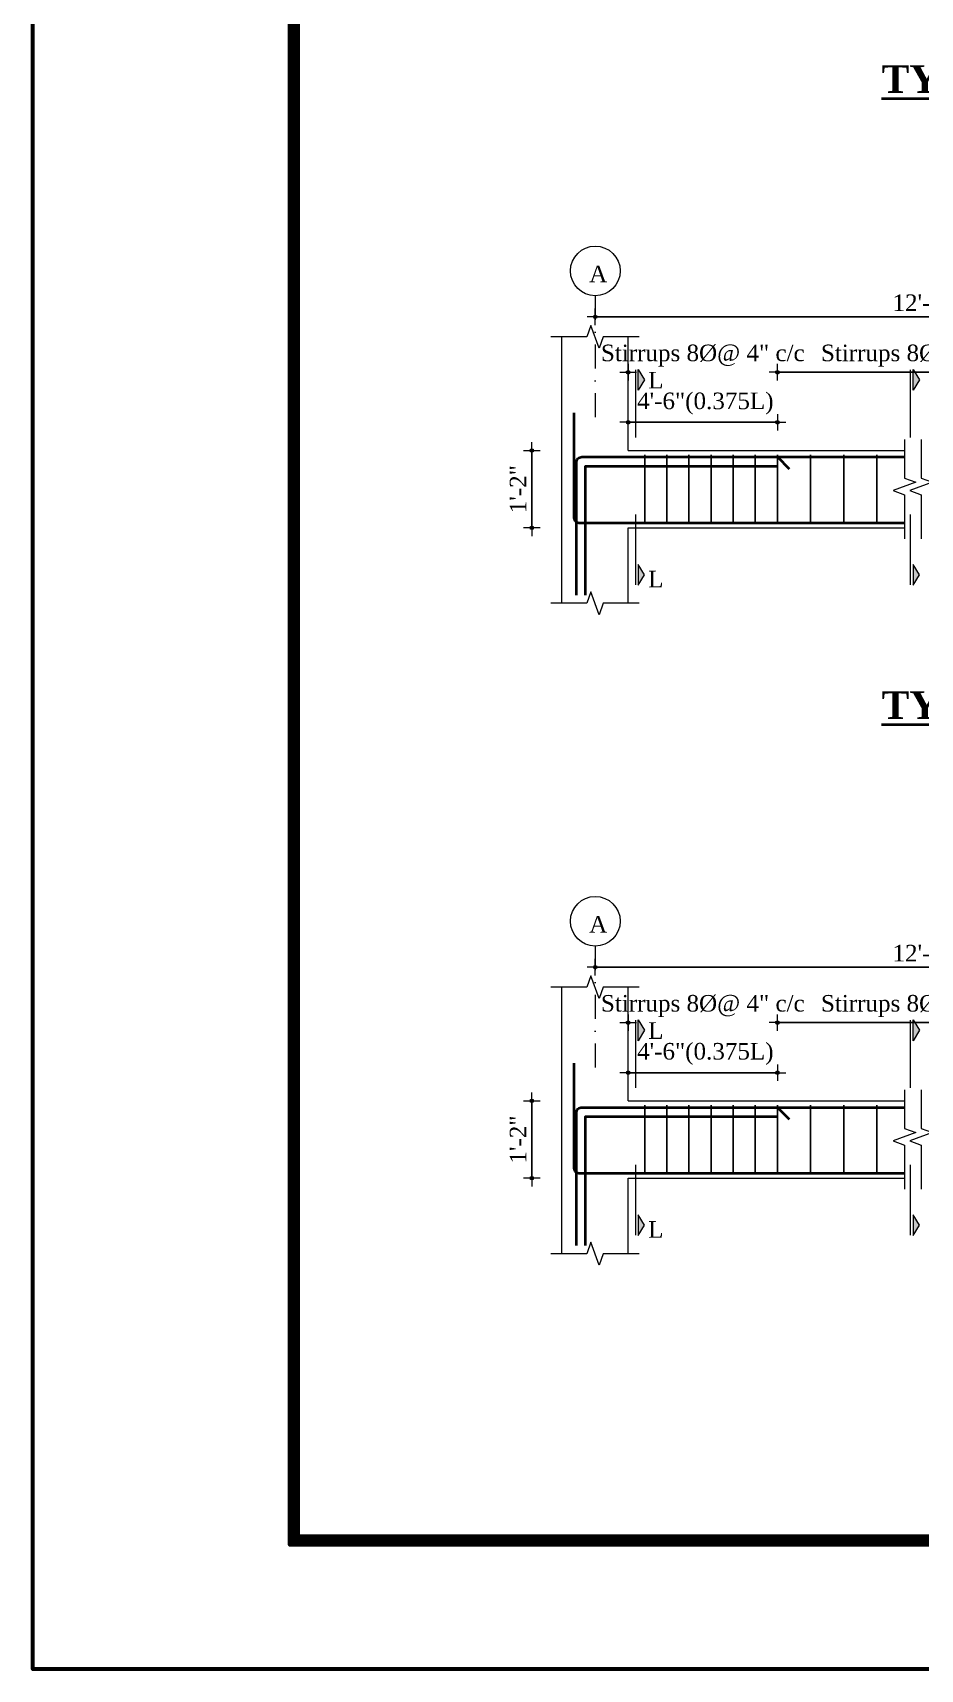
# Model space of a CAD drawing. Header units: inches. Extents: x 897 to 49934, y -34925 to -18564.
# Drawn here: x 23852 to 24173, y -25586 to -24994 of the extents above; entities that cross this region are included whole.
import ezdxf

# ---------------------------------------------------------------- set-up
doc = ezdxf.new("R2010")
doc.units = ezdxf.units.IN
doc.header["$LTSCALE"] = 35
doc.header["$MEASUREMENT"] = 0
doc.header["$PDMODE"] = 34
doc.linetypes.add('DASHDOTX2', pattern=[2, 1, -0.5, 0, -0.5])
for name, color, linetype, lineweight in [('SES- Door&Window', 21, 'Continuous', 15), ('SES-CENTRE', 8, 'DASHDOTX2', 13), ('SES-DIMENSION', 142, 'Continuous', 13), ('SES-HACTH', 8, 'Continuous', 13), ('SES-REBARS', 1, 'Continuous', 40), ('SES-SHEETS', 7, 'Continuous', 60), ('SES-SLAB OUTLINE', 4, 'Continuous', 18), ('SES-TEXT', 3, 'Continuous', 20), ('SES-TitleText', 7, 'Continuous', 40)]:
    doc.layers.add(name, color=color, linetype=linetype, lineweight=lineweight)
doc.layers.add('SES-STIRRUP', color=10, linetype='Continuous')
doc.styles.add('SES-ARAIL', font='times.ttf', dxfattribs={"height": 6})
doc.styles.add('SES-Title Text', font='times.ttf', dxfattribs={"height": 10})
doc.dimstyles.new('1.4', dxfattribs={"dimscale": 0, "dimtxt": 6, "dimasz": 0.5, "dimexe": 2, "dimexo": 9, "dimgap": 2, "dimtad": 1, "dimdec": 0, "dimlfac": 0.5, "dimzin": 3, "dimdsep": 46, "dimlunit": 4, "dimtxsty": 'SES-ARAIL', "dimblk": 'DIM', "dimcen": 3, "dimdle": 3, "dimse1": 1, "dimse2": 1, "dimclrd": 256, "dimclre": 256, "dimclrt": 7, "dimadec": 1, "dimazin": 2, "dimtfac": 1, "dimtdec": 0, "dimtix": 1, "dimtofl": 0, "dimtmove": 2, "dimatfit": 3, "dimldrblk": 'arrow', "dimfxl": 2, "dimfrac": 2, "dimtolj": 2, "dimtzin": 0, "dimarcsym": 0})

# ---------------------------------------------------------------- blocks, each defined once
blk = doc.blocks.new('s1')
at = {"layer": 'SES-SHEETS', "color": 8}
blk.add_lwpolyline([(14202.23, -12888.64), (17370.23, -12888.64), (17370.23, -15126.64), (14202.23, -15126.64)], close=True, dxfattribs=at)
at = {"layer": 'SES-SHEETS'}
for points in [[(14295.23, -12933.64), (17325.23, -12933.64), (17325.23, -15081.64), (14295.23, -15081.64)], [(14296.23, -12934.64), (17324.23, -12934.64), (17324.23, -15080.64), (14296.23, -15080.64)], [(14297.23, -12935.64), (17323.23, -12935.64), (17323.23, -15079.64), (14297.23, -15079.64)], [(14298.23, -12936.64), (17322.23, -12936.64), (17322.23, -15078.64), (14298.23, -15078.64)]]:
    blk.add_lwpolyline(points, close=True, dxfattribs=at)
blk = doc.blocks.new('DIM')
at = {"layer": 'SES-DIMENSION'}
h = blk.add_hatch(color=256, dxfattribs=at)
h.paths.add_polyline_path([(0, 1.3), (0, 0), (1.3, 0, 0.414214)])
h.paths.add_polyline_path([(1.3, 0), (0, 0), (0, -1.3, 0.414214)])
h.paths.add_polyline_path([(0, 0), (-1.3, 0, 0.414214), (0, -1.3)])
h.paths.add_polyline_path([(0, 1.3, 0.414214), (-1.3, 0), (0, 0)])
for p, q in [((-6, 0), (6, 0)), ((0, 6), (0, -6))]:
    blk.add_line(p, q, dxfattribs=at)
blk.add_circle((0, 0), 1.28, dxfattribs=at)
blk = doc.blocks.new('*D355')
at = {"layer": 'Defpoints', "color": 0, "ltscale": 10, "transparency": 16777216}
for p in [(24292.59, -25096.92), (24055.59, -25132.77), (24292.59, -25132.77)]:
    blk.add_point(p, dxfattribs=at)
at = {"layer": 'SES-DIMENSION', "lineweight": -2, "ltscale": 10, "transparency": 16777216}
blk.add_line((24056.09, -25096.92), (24292.09, -25096.92), dxfattribs=at)
at = {"layer": 'SES-DIMENSION', "lineweight": -2, "ltscale": 10, "transparency": 16777216, "xscale": 0.5, "yscale": 0.5, "zscale": 0.5, "rotation": 180}
blk.add_blockref('DIM', (24055.59, -25096.92), dxfattribs=at)
at = {"layer": 'SES-DIMENSION', "lineweight": -2, "ltscale": 10, "transparency": 16777216, "xscale": 0.5, "yscale": 0.5, "zscale": 0.5}
blk.add_blockref('DIM', (24292.59, -25096.92), dxfattribs=at)
at = {"layer": 'SES-DIMENSION', "color": 7, "ltscale": 10, "transparency": 16777216, "insert": (24174.09, -25091.86), "char_height": 6, "attachment_point": 5, "style": 'SES-ARAIL'}
blk.add_mtext('\\A2;12\'-6"', dxfattribs=at)
blk = doc.blocks.new('arrow')
at = {"layer": 'SES-DIMENSION'}
blk.add_lwpolyline([(1.2, 0, 0, 2.1, 0), (-2.3, 0, 0, 0, 0), (1.2, 0, 0, 0, 0)], format="xyseb", dxfattribs=at)
blk = doc.blocks.new('*D356')
at = {"layer": 'Defpoints', "color": 0, "ltscale": 10, "transparency": 16777216}
for p in [(24121.48, -25135.09), (24067.48, -25155.81), (24121.48, -25158.98)]:
    blk.add_point(p, dxfattribs=at)
at = {"layer": 'SES-DIMENSION', "lineweight": -2, "ltscale": 10, "transparency": 16777216}
blk.add_line((24067.98, -25135.09), (24120.98, -25135.09), dxfattribs=at)
at = {"layer": 'SES-DIMENSION', "lineweight": -2, "ltscale": 10, "transparency": 16777216, "xscale": 0.5, "yscale": 0.5, "zscale": 0.5, "rotation": 180}
blk.add_blockref('DIM', (24067.48, -25135.09), dxfattribs=at)
at = {"layer": 'SES-DIMENSION', "lineweight": -2, "ltscale": 10, "transparency": 16777216, "xscale": 0.5, "yscale": 0.5, "zscale": 0.5}
blk.add_blockref('DIM', (24121.48, -25135.09), dxfattribs=at)
at = {"layer": 'SES-DIMENSION', "color": 7, "ltscale": 10, "transparency": 16777216, "insert": (24095.39, -25128.31), "char_height": 6, "attachment_point": 5, "style": 'SES-ARAIL'}
blk.add_mtext('\\A2;4\'-6"(0.375L)', dxfattribs=at)
blk = doc.blocks.new('*D357')
at = {"layer": 'Defpoints', "color": 0, "ltscale": 10, "transparency": 16777216}
for p in [(24121.48, -25116.98), (24067.48, -25128.96), (24121.48, -25134.23)]:
    blk.add_point(p, dxfattribs=at)
at = {"layer": 'SES-DIMENSION', "lineweight": -2, "ltscale": 10, "transparency": 16777216}
for p, q in [((24066.98, -25116.98), (24066.48, -25116.98)), ((24121.98, -25116.98), (24122.48, -25116.98))]:
    blk.add_line(p, q, dxfattribs=at)
at = {"layer": 'SES-DIMENSION', "lineweight": -2, "ltscale": 10, "transparency": 16777216, "xscale": 0.5, "yscale": 0.5, "zscale": 0.5}
blk.add_blockref('DIM', (24067.48, -25116.98), dxfattribs=at)
at = {"layer": 'SES-DIMENSION', "lineweight": -2, "ltscale": 10, "transparency": 16777216, "xscale": 0.5, "yscale": 0.5, "zscale": 0.5, "rotation": 180}
blk.add_blockref('DIM', (24121.48, -25116.98), dxfattribs=at)
at = {"layer": 'SES-DIMENSION', "color": 7, "ltscale": 10, "transparency": 16777216, "insert": (24094.48, -25110.95), "char_height": 6, "attachment_point": 5, "style": 'SES-ARAIL'}
blk.add_mtext('\\A2;Stirrups 8%%C@ 4" c/c', dxfattribs=at)
blk = doc.blocks.new('*D360')
at = {"layer": 'Defpoints', "color": 0, "ltscale": 10, "transparency": 16777216}
for p in [(24226.7, -25116.98), (24121.48, -25132.01), (24226.7, -25134.23)]:
    blk.add_point(p, dxfattribs=at)
at = {"layer": 'SES-DIMENSION', "lineweight": -2, "ltscale": 10, "transparency": 16777216}
blk.add_line((24121.98, -25116.98), (24226.2, -25116.98), dxfattribs=at)
at = {"layer": 'SES-DIMENSION', "lineweight": -2, "ltscale": 10, "transparency": 16777216, "xscale": 0.5, "yscale": 0.5, "zscale": 0.5, "rotation": 180}
blk.add_blockref('DIM', (24121.48, -25116.98), dxfattribs=at)
at = {"layer": 'SES-DIMENSION', "lineweight": -2, "ltscale": 10, "transparency": 16777216, "xscale": 0.5, "yscale": 0.5, "zscale": 0.5}
blk.add_blockref('DIM', (24226.7, -25116.98), dxfattribs=at)
at = {"layer": 'SES-DIMENSION', "color": 7, "ltscale": 10, "transparency": 16777216, "insert": (24174.09, -25110.95), "char_height": 6, "attachment_point": 5, "style": 'SES-ARAIL'}
blk.add_mtext('\\A2;Stirrups 8%%C@ 6" c/c', dxfattribs=at)
blk = doc.blocks.new('*D361')
at = {"layer": 'Defpoints', "color": 0, "ltscale": 10, "transparency": 16777216}
for p in [(24032.63, -25145.29), (24034.89, -25145.29), (24037.32, -25173.29)]:
    blk.add_point(p, dxfattribs=at)
at = {"layer": 'SES-DIMENSION', "lineweight": -2, "ltscale": 10, "transparency": 16777216}
blk.add_line((24032.63, -25172.79), (24032.63, -25145.79), dxfattribs=at)
at = {"layer": 'SES-DIMENSION', "lineweight": -2, "ltscale": 10, "transparency": 16777216, "xscale": 0.5, "yscale": 0.5, "zscale": 0.5}
for p, rotation in [((24032.63, -25145.29), 90), ((24032.63, -25173.29), 270)]:
    blk.add_blockref('DIM', p, dxfattribs=dict(at, rotation=rotation))
at = {"layer": 'SES-DIMENSION', "color": 7, "ltscale": 10, "transparency": 16777216, "insert": (24027.63, -25159.29), "char_height": 6, "attachment_point": 5, "rotation": 90, "style": 'SES-ARAIL'}
blk.add_mtext('\\A2;1\'-2"', dxfattribs=at)
blk = doc.blocks.new('*D375')
at = {"layer": 'Defpoints', "color": 0, "ltscale": 10, "transparency": 16777216}
for p in [(24292.59, -25332.3), (24055.59, -25368.15), (24292.59, -25368.15)]:
    blk.add_point(p, dxfattribs=at)
at = {"layer": 'SES-DIMENSION', "lineweight": -2, "ltscale": 10, "transparency": 16777216}
blk.add_line((24056.09, -25332.3), (24292.09, -25332.3), dxfattribs=at)
at = {"layer": 'SES-DIMENSION', "lineweight": -2, "ltscale": 10, "transparency": 16777216, "xscale": 0.5, "yscale": 0.5, "zscale": 0.5, "rotation": 180}
blk.add_blockref('DIM', (24055.59, -25332.3), dxfattribs=at)
at = {"layer": 'SES-DIMENSION', "lineweight": -2, "ltscale": 10, "transparency": 16777216, "xscale": 0.5, "yscale": 0.5, "zscale": 0.5}
blk.add_blockref('DIM', (24292.59, -25332.3), dxfattribs=at)
at = {"layer": 'SES-DIMENSION', "color": 7, "ltscale": 10, "transparency": 16777216, "insert": (24174.09, -25327.25), "char_height": 6, "attachment_point": 5, "style": 'SES-ARAIL'}
blk.add_mtext('\\A2;12\'-6"', dxfattribs=at)
blk = doc.blocks.new('*D376')
at = {"layer": 'Defpoints', "color": 0, "ltscale": 10, "transparency": 16777216}
for p in [(24121.48, -25370.48), (24067.48, -25391.19), (24121.48, -25394.37)]:
    blk.add_point(p, dxfattribs=at)
at = {"layer": 'SES-DIMENSION', "lineweight": -2, "ltscale": 10, "transparency": 16777216}
blk.add_line((24067.98, -25370.48), (24120.98, -25370.48), dxfattribs=at)
at = {"layer": 'SES-DIMENSION', "lineweight": -2, "ltscale": 10, "transparency": 16777216, "xscale": 0.5, "yscale": 0.5, "zscale": 0.5, "rotation": 180}
blk.add_blockref('DIM', (24067.48, -25370.48), dxfattribs=at)
at = {"layer": 'SES-DIMENSION', "lineweight": -2, "ltscale": 10, "transparency": 16777216, "xscale": 0.5, "yscale": 0.5, "zscale": 0.5}
blk.add_blockref('DIM', (24121.48, -25370.48), dxfattribs=at)
at = {"layer": 'SES-DIMENSION', "color": 7, "ltscale": 10, "transparency": 16777216, "insert": (24095.39, -25363.7), "char_height": 6, "attachment_point": 5, "style": 'SES-ARAIL'}
blk.add_mtext('\\A2;4\'-6"(0.375L)', dxfattribs=at)
blk = doc.blocks.new('*D377')
at = {"layer": 'Defpoints', "color": 0, "ltscale": 10, "transparency": 16777216}
for p in [(24121.48, -25352.37), (24067.48, -25364.34), (24121.48, -25369.61)]:
    blk.add_point(p, dxfattribs=at)
at = {"layer": 'SES-DIMENSION', "lineweight": -2, "ltscale": 10, "transparency": 16777216}
for p, q in [((24066.98, -25352.37), (24066.48, -25352.37)), ((24121.98, -25352.37), (24122.48, -25352.37))]:
    blk.add_line(p, q, dxfattribs=at)
at = {"layer": 'SES-DIMENSION', "lineweight": -2, "ltscale": 10, "transparency": 16777216, "xscale": 0.5, "yscale": 0.5, "zscale": 0.5}
blk.add_blockref('DIM', (24067.48, -25352.37), dxfattribs=at)
at = {"layer": 'SES-DIMENSION', "lineweight": -2, "ltscale": 10, "transparency": 16777216, "xscale": 0.5, "yscale": 0.5, "zscale": 0.5, "rotation": 180}
blk.add_blockref('DIM', (24121.48, -25352.37), dxfattribs=at)
at = {"layer": 'SES-DIMENSION', "color": 7, "ltscale": 10, "transparency": 16777216, "insert": (24094.48, -25346.34), "char_height": 6, "attachment_point": 5, "style": 'SES-ARAIL'}
blk.add_mtext('\\A2;Stirrups 8%%C@ 4" c/c', dxfattribs=at)
blk = doc.blocks.new('*D380')
at = {"layer": 'Defpoints', "color": 0, "ltscale": 10, "transparency": 16777216}
for p in [(24226.7, -25352.37), (24121.48, -25367.4), (24226.7, -25369.61)]:
    blk.add_point(p, dxfattribs=at)
at = {"layer": 'SES-DIMENSION', "lineweight": -2, "ltscale": 10, "transparency": 16777216}
blk.add_line((24121.98, -25352.37), (24226.2, -25352.37), dxfattribs=at)
at = {"layer": 'SES-DIMENSION', "lineweight": -2, "ltscale": 10, "transparency": 16777216, "xscale": 0.5, "yscale": 0.5, "zscale": 0.5, "rotation": 180}
blk.add_blockref('DIM', (24121.48, -25352.37), dxfattribs=at)
at = {"layer": 'SES-DIMENSION', "lineweight": -2, "ltscale": 10, "transparency": 16777216, "xscale": 0.5, "yscale": 0.5, "zscale": 0.5}
blk.add_blockref('DIM', (24226.7, -25352.37), dxfattribs=at)
at = {"layer": 'SES-DIMENSION', "color": 7, "ltscale": 10, "transparency": 16777216, "insert": (24174.09, -25346.34), "char_height": 6, "attachment_point": 5, "style": 'SES-ARAIL'}
blk.add_mtext('\\A2;Stirrups 8%%C@ 6" c/c', dxfattribs=at)
blk = doc.blocks.new('*D381')
at = {"layer": 'Defpoints', "color": 0, "ltscale": 10, "transparency": 16777216}
for p in [(24032.63, -25380.67), (24034.89, -25380.67), (24037.32, -25408.67)]:
    blk.add_point(p, dxfattribs=at)
at = {"layer": 'SES-DIMENSION', "lineweight": -2, "ltscale": 10, "transparency": 16777216}
blk.add_line((24032.63, -25408.17), (24032.63, -25381.17), dxfattribs=at)
at = {"layer": 'SES-DIMENSION', "lineweight": -2, "ltscale": 10, "transparency": 16777216, "xscale": 0.5, "yscale": 0.5, "zscale": 0.5}
for p, rotation in [((24032.63, -25380.67), 90), ((24032.63, -25408.67), 270)]:
    blk.add_blockref('DIM', p, dxfattribs=dict(at, rotation=rotation))
at = {"layer": 'SES-DIMENSION', "color": 7, "ltscale": 10, "transparency": 16777216, "insert": (24027.63, -25394.67), "char_height": 6, "attachment_point": 5, "rotation": 90, "style": 'SES-ARAIL'}
blk.add_mtext('\\A2;1\'-2"', dxfattribs=at)

msp = doc.modelspace()

# ---------------------------------------------------------------- hatches: boundary and pattern name
at = {"layer": 'SES-HACTH', "ltscale": 10}
for points in [[(24071.07, -25116.01), (24071.07, -25123.51), (24073.38, -25119.76)], [(24170.54, -25116.01), (24170.54, -25123.51), (24172.85, -25119.76)], [(24071.07, -25194), (24071.07, -25186.5), (24073.38, -25190.25)], [(24170.54, -25194), (24170.54, -25186.5), (24172.85, -25190.25)], [(24071.07, -25351.39), (24071.07, -25358.9), (24073.38, -25355.14)], [(24170.54, -25351.39), (24170.54, -25358.9), (24172.85, -25355.14)], [(24071.07, -25429.39), (24071.07, -25421.89), (24073.38, -25425.64)], [(24170.54, -25429.39), (24170.54, -25421.89), (24172.85, -25425.64)]]:
    msp.add_hatch(color=256, dxfattribs=at).paths.add_polyline_path(points)

# ---------------------------------------------------------------- linework, layer by layer
at = {"layer": 'SES-CENTRE', "ltscale": 0.25}
for p, q in [((24055.59, -25089.3), (24055.59, -25136.2)), ((24055.59, -25324.68), (24055.59, -25371.59))]:
    msp.add_line(p, q, dxfattribs=at)
at = {"layer": 'SES-DIMENSION', "ltscale": 10}
for p, q in [((24070.21, -25140.56), (24070.21, -25116.06)), ((24169.68, -25140.56), (24169.68, -25116.06)), ((24070.21, -25193.95), (24070.21, -25168.41)), ((24169.68, -25193.95), (24169.68, -25168.41)), ((24070.21, -25375.94), (24070.21, -25351.44)), ((24169.68, -25375.94), (24169.68, -25351.44)), ((24070.21, -25429.34), (24070.21, -25403.79)), ((24169.68, -25429.34), (24169.68, -25403.79))]:
    msp.add_line(p, q, dxfattribs=at)
for points in [[(24071.07, -25123.51), (24071.07, -25116.01), (24073.38, -25119.76), (24071.07, -25123.51)], [(24170.54, -25123.51), (24170.54, -25116.01), (24172.85, -25119.76), (24170.54, -25123.51)], [(24071.07, -25358.9), (24071.07, -25351.39), (24073.38, -25355.14), (24071.07, -25358.9)], [(24170.54, -25358.9), (24170.54, -25351.39), (24172.85, -25355.14), (24170.54, -25358.9)]]:
    msp.add_lwpolyline(points, dxfattribs=at)
at = {"layer": 'SES-DIMENSION', "linetype": 'Continuous', "ltscale": 10}
for centre in [(24055.59, -25080.3), (24055.59, -25315.68)]:
    msp.add_circle(centre, 9, dxfattribs=at)
at = {"layer": 'SES-REBARS', "ltscale": 10}
for points in [[(24067.48, -25171.63), (24049.99, -25171.63, -0.414214), (24047.98, -25169.62), (24047.98, -25131.63)], [(24048.73, -25197.63), (24048.73, -25149.65, -0.414214), (24050.74, -25147.63), (24067.48, -25147.63)], [(24067.48, -25407.02), (24049.99, -25407.02, -0.414214), (24047.98, -25405), (24047.98, -25367.02)], [(24048.73, -25433.02), (24048.73, -25385.03, -0.414214), (24050.74, -25383.02), (24067.48, -25383.02)]]:
    msp.add_lwpolyline(points, format="xyb", dxfattribs=at)
for points in [[(24067.48, -25147.63), (24121.48, -25147.63)], [(24121.48, -25147.63), (24167.48, -25147.63)], [(24121.48, -25147.63), (24125.74, -25151.9)], [(24052.02, -25197.63), (24052.02, -25150.92), (24067.48, -25150.92)], [(24067.48, -25150.92), (24121.48, -25150.92)], [(24121.48, -25171.63), (24067.48, -25171.63)], [(24167.48, -25171.63), (24121.48, -25171.63)], [(24067.48, -25383.02), (24121.48, -25383.02)], [(24121.48, -25383.02), (24167.48, -25383.02)], [(24121.48, -25383.02), (24125.74, -25387.28)], [(24052.02, -25433.02), (24052.02, -25386.31), (24067.48, -25386.31)], [(24067.48, -25386.31), (24121.48, -25386.31)], [(24121.48, -25407.02), (24067.48, -25407.02)], [(24167.48, -25407.02), (24121.48, -25407.02)]]:
    msp.add_lwpolyline(points, dxfattribs=at)
at = {"layer": 'SES-SLAB OUTLINE', "ltscale": 10}
for p, q in [((24043.48, -25200.6), (24043.48, -25104.12)), ((24067.48, -25145.29), (24067.48, -25104.12)), ((24067.48, -25145.29), (24167.48, -25145.29)), ((24067.48, -25200.6), (24067.48, -25173.29)), ((24067.48, -25173.29), (24167.48, -25173.29)), ((24043.48, -25435.99), (24043.48, -25339.51)), ((24067.48, -25380.67), (24067.48, -25339.51)), ((24067.48, -25380.67), (24167.48, -25380.67)), ((24067.48, -25435.99), (24067.48, -25408.67)), ((24067.48, -25408.67), (24167.48, -25408.67))]:
    msp.add_line(p, q, dxfattribs=at)
for points in [[(24071.48, -25104.12), (24058.48, -25104.12), (24056.98, -25108.25), (24053.98, -25100), (24052.48, -25104.12), (24039.48, -25104.12)], [(24167.48, -25141.29), (24167.48, -25155.29), (24171.6, -25156.79), (24163.36, -25159.79), (24167.48, -25161.29), (24167.48, -25177.29)], [(24173.48, -25141.29), (24173.48, -25155.29), (24177.6, -25156.79), (24169.36, -25159.79), (24173.48, -25161.29), (24173.48, -25177.29)], [(24071.48, -25200.6), (24058.48, -25200.6), (24056.98, -25204.72), (24053.98, -25196.48), (24052.48, -25200.6), (24039.48, -25200.6)], [(24071.48, -25339.51), (24058.48, -25339.51), (24056.98, -25343.63), (24053.98, -25335.39), (24052.48, -25339.51), (24039.48, -25339.51)], [(24167.48, -25376.67), (24167.48, -25390.67), (24171.6, -25392.17), (24163.36, -25395.17), (24167.48, -25396.67), (24167.48, -25412.67)], [(24173.48, -25376.67), (24173.48, -25390.67), (24177.6, -25392.17), (24169.36, -25395.17), (24173.48, -25396.67), (24173.48, -25412.67)], [(24071.48, -25435.99), (24058.48, -25435.99), (24056.98, -25440.11), (24053.98, -25431.87), (24052.48, -25435.99), (24039.48, -25435.99)]]:
    msp.add_lwpolyline(points, dxfattribs=at)
at = {"layer": 'SES-STIRRUP'}
for p, q in [((24073.48, -25146.89), (24073.48, -25171.69)), ((24081.48, -25146.89), (24081.48, -25171.69)), ((24089.48, -25146.89), (24089.48, -25171.69)), ((24097.48, -25146.89), (24097.48, -25171.69)), ((24105.48, -25146.89), (24105.48, -25171.69)), ((24113.48, -25146.89), (24113.48, -25171.69)), ((24121.48, -25146.89), (24121.48, -25171.69)), ((24133.48, -25146.89), (24133.48, -25171.69)), ((24145.48, -25146.89), (24145.48, -25171.69)), ((24157.48, -25146.89), (24157.48, -25171.69)), ((24073.48, -25382.27), (24073.48, -25407.07)), ((24081.48, -25382.27), (24081.48, -25407.07)), ((24089.48, -25382.27), (24089.48, -25407.07)), ((24097.48, -25382.27), (24097.48, -25407.07)), ((24105.48, -25382.27), (24105.48, -25407.07)), ((24113.48, -25382.27), (24113.48, -25407.07)), ((24121.48, -25382.27), (24121.48, -25407.07)), ((24133.48, -25382.27), (24133.48, -25407.07)), ((24145.48, -25382.27), (24145.48, -25407.07)), ((24157.48, -25382.27), (24157.48, -25407.07))]:
    msp.add_line(p, q, dxfattribs=at)
at = {"layer": 'SES-TEXT', "ltscale": 10}
for points in [[(24071.07, -25186.5), (24071.07, -25194), (24073.38, -25190.25), (24071.07, -25186.5)], [(24170.54, -25186.5), (24170.54, -25194), (24172.85, -25190.25), (24170.54, -25186.5)], [(24071.07, -25421.89), (24071.07, -25429.39), (24073.38, -25425.64), (24071.07, -25421.89)], [(24170.54, -25421.89), (24170.54, -25429.39), (24172.85, -25425.64), (24170.54, -25421.89)]]:
    msp.add_lwpolyline(points, dxfattribs=at)

# ---------------------------------------------------------------- block references
at = {"layer": 'SES- Door&Window'}
msp.add_blockref('s1', (9649.81, -10459.76), dxfattribs=at)

# ---------------------------------------------------------------- texts
at = {"layer": 'SES-TEXT', "style": 'SES-ARAIL'}
for p in [(24053.38, -25084.39), (24053.38, -25319.78)]:
    msp.add_text('A', height=6, dxfattribs=at).set_placement(p)
at = {"layer": 'SES-TEXT', "ltscale": 10, "style": 'SES-ARAIL'}
for p in [(24074.72, -25122.85), (24074.72, -25194.83), (24074.72, -25358.23), (24074.72, -25430.21)]:
    msp.add_text('L', height=6, rotation=0.00005, dxfattribs=at).set_placement(p)
at = {"layer": 'SES-TitleText', "char_height": 10, "attachment_point": 1, "style": 'SES-Title Text'}
for s, insert, width in [('{\\fTimes New Roman|b1|i0|c0|p18;\\LTYPICAL LONGITUDNAL SECTION OF SECOND FLOOR BEAM ALONG X AXIS }', (24159.16, -25005.86), 574.7844), ('{\\fTimes New Roman|b1|i0|c0|p18;\\LTYPICAL LONGITUDNAL SECTION OF FIRST FLOOR BEAM ALONG X AXIS }', (24159.16, -25232.43), 569.895)]:
    msp.add_mtext(s, dxfattribs=dict(at, insert=insert, width=width))

# ---------------------------------------------------------------- dimensions: what is measured, and where the dimension line sits
at = {"layer": 'SES-DIMENSION', "ltscale": 10}
for base, p1, p2, text, picture, middle in [((24292.59, -25096.92), (24055.59, -25132.77), (24292.59, -25132.77), '12\'-6"', '*D355', (24174.09, -25091.86)), ((24121.48, -25116.98), (24067.48, -25128.96), (24121.48, -25134.23), 'Stirrups 8%%C@ 4" c/c', '*D357', (24094.48, -25110.95)), ((24226.7, -25116.98), (24121.48, -25132.01), (24226.7, -25134.23), 'Stirrups 8%%C@ 6" c/c', '*D360', (24174.09, -25110.95)), ((24292.59, -25332.3), (24055.59, -25368.15), (24292.59, -25368.15), '12\'-6"', '*D375', (24174.09, -25327.25)), ((24121.48, -25352.37), (24067.48, -25364.34), (24121.48, -25369.61), 'Stirrups 8%%C@ 4" c/c', '*D377', (24094.48, -25346.34)), ((24226.7, -25352.37), (24121.48, -25367.4), (24226.7, -25369.61), 'Stirrups 8%%C@ 6" c/c', '*D380', (24174.09, -25346.34))]:
    dim = msp.add_linear_dim(base=base, p1=p1, p2=p2, text=text, dimstyle='1.4', override={"dimscale": 1}, dxfattribs=at)
    dim.commit()
    dim.dimension.update_dxf_attribs({"geometry": picture, "text_midpoint": middle})
for base, p1, p2, picture, middle in [((24121.48, -25135.09), (24067.48, -25155.81), (24121.48, -25158.98), '*D356', (24095.39, -25128.31)), ((24121.48, -25370.48), (24067.48, -25391.19), (24121.48, -25394.37), '*D376', (24095.39, -25363.7))]:
    dim = msp.add_linear_dim(base=base, p1=p1, p2=p2, text='4\'-6"(0.375L)', dimstyle='1.4', override={"dimscale": 1}, dxfattribs=at)
    dim.commit()
    dim.dimension.update_dxf_attribs({"geometry": picture, "text_midpoint": middle, "dimtype": 160})
for base, p1, p2, picture, middle in [((24032.63, -25145.29), (24037.32, -25173.29), (24034.89, -25145.29), '*D361', (24027.63, -25159.29)), ((24032.63, -25380.67), (24037.32, -25408.67), (24034.89, -25380.67), '*D381', (24027.63, -25394.67))]:
    dim = msp.add_linear_dim(base=base, p1=p1, p2=p2, angle=90, dimstyle='1.4', override={"dimscale": 1}, dxfattribs=at)
    dim.commit()
    dim.dimension.update_dxf_attribs({"geometry": picture, "text_midpoint": middle})

doc.saveas('drawing.dxf')
